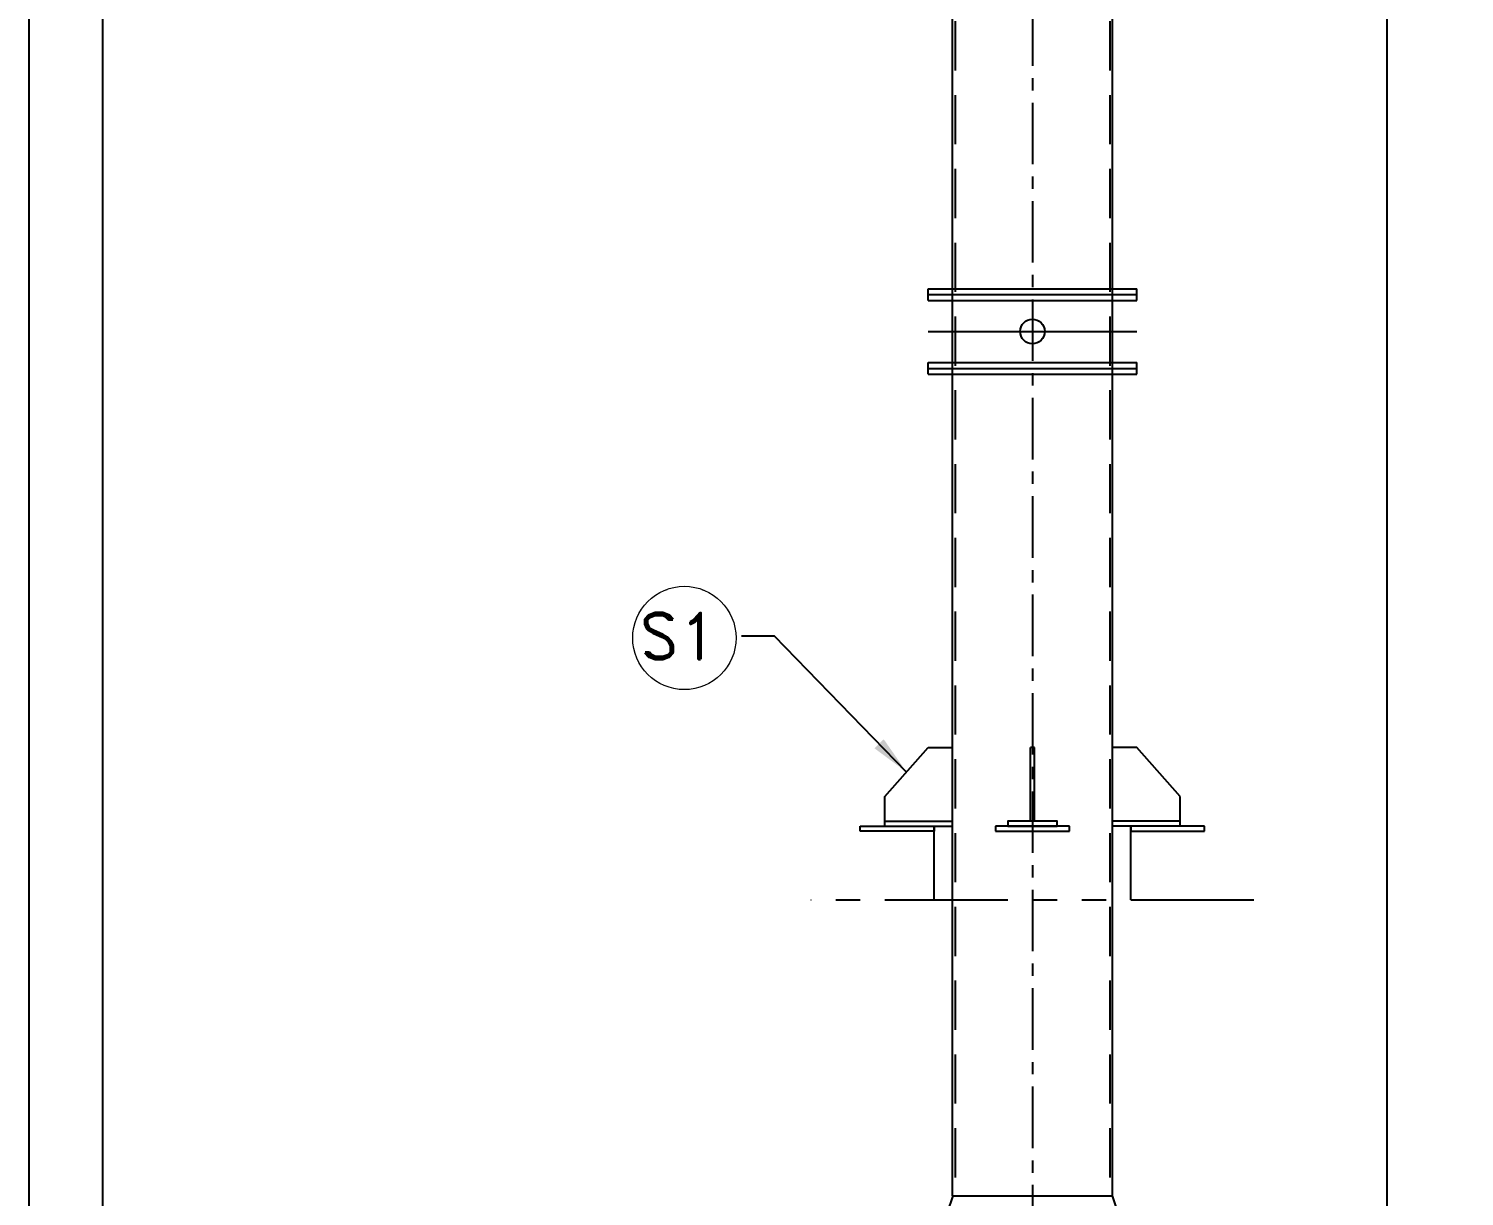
# Model space of a CAD drawing. Header units: inches. Extents: x 0 to 157513, y -28488 to 35640.
# Drawn here: x 55134 to 60970, y 20538 to 25285 of the extents above; entities that cross this region are included whole.
import ezdxf

# ---------------------------------------------------------------- set-up
doc = ezdxf.new("R2010")
doc.units = ezdxf.units.IN
doc.header["$LTSCALE"] = 400
doc.header["$MEASUREMENT"] = 0
for name, pattern in [('0', [0]), ('CENTER', [2, 1.25, -0.25, 0.25, -0.25]), ('DASHED2', [0.375, 0.25, -0.125]), ('HIDDEN2', [4.7625, 3.175, -1.5875]), ('PHANTOM', [2.5, 1.25, -0.25, 0.25, -0.25, 0.25, -0.25])]:
    doc.linetypes.add(name, pattern=pattern)
for name, color, linetype in [('BF', 8, 'PHANTOM'), ('cen', 1, 'CENTER'), ('DIM', 1, 'Continuous'), ('hid', 3, 'HIDDEN2')]:
    doc.layers.add(name, color=color, linetype=linetype)
doc.layers.add('bordertext', color=1, linetype='Continuous', lineweight=20)
doc.styles.add('RD', font='ROMAND.SHX')
doc.styles.add('ROMANS', font='romans')
doc.dimstyles.new('SAM2 60 SC', dxfattribs={"dimscale": 60, "dimtxt": 2.5, "dimasz": 2.5, "dimexe": 1.25, "dimexo": 0.625, "dimtad": 1, "dimtoh": 1, "dimdec": 0, "dimdsep": 46, "dimtxsty": 'ROMANS', "dimblk": 'OBLIQUE', "dimcen": 2.5, "dimclrd": 1, "dimclre": 1, "dimclrt": 256, "dimadec": 0, "dimazin": 2, "dimtfac": 1, "dimtdec": 0, "dimtofl": 0, "dimtmove": 0, "dimatfit": 3, "dimfxl": 1, "dimtolj": 1, "dimtzin": 0, "dimarcsym": 1})
doc.dimstyles.new('STANDARD$7', dxfattribs={"dimscale": 25, "dimtxt": 2.5, "dimasz": 2.5, "dimexe": 1.5, "dimexo": 1, "dimgap": 1, "dimtad": 1, "dimdec": 3, "dimzin": 12, "dimdsep": 46, "dimtxsty": 'ROMANS', "dimcen": 125, "dimclrd": 1, "dimclre": 1, "dimclrt": 7, "dimadec": 0, "dimazin": 3, "dimtp": 0.051, "dimtm": 0.032, "dimtfac": 0.6, "dimtdec": 3, "dimtmove": 0, "dimatfit": 3, "dimfxl": 1, "dimtvp": 1, "dimtolj": 1, "dimtzin": 0, "dimarcsym": 1})

# ---------------------------------------------------------------- blocks, each defined once
blk = doc.blocks.new('m1ele611bf4')
at = {"ltscale": 10}
for p, q in [((-9928.5, 73049.6, 383), (-9928.5, 66762, 162.7)), ((-9603.3, 73049.6, 383), (-9603.3, 66762, 162.7)), ((-9927.3, 66762, 18.7), (-9995.3, 66559, 18.7)), ((-9927.3, 66762, 18.7), (-9603.3, 66762, 18.7)), ((-9603.3, 66762, 18.7), (-9535.3, 66559, 18.7))]:
    blk.add_line(p, q, dxfattribs=at)
at = {"color": 7, "ltscale": 10}
for p, q in [((-10065.3, 67573.6, 197.6), (-9977.3, 67673.6, 197.6)), ((-9977.3, 67673.6, 197.6), (-9927.3, 67673.6, 197.6)), ((-9769.3, 67523.6, 197.6), (-9769.3, 67673.6, 197.6)), ((-9761.3, 67673.6, 197.6), (-9769.3, 67673.6, 197.6)), ((-9761.3, 67523.6, 197.6), (-9761.3, 67673.6, 197.6)), ((-9553.3, 67673.6, 197.6), (-9603.3, 67673.6, 197.6)), ((-9465.3, 67573.6, 197.6), (-9553.3, 67673.6, 197.6)), ((-10065.3, 67513.6, 197.6), (-10065.3, 67573.6, 197.6)), ((-9465.3, 67513.6, 197.6), (-9465.3, 67573.6, 197.6)), ((-10065.3, 67523.6, 197.6), (-9927.3, 67523.6, 197.6)), ((-9465.3, 67523.6, 197.6), (-9603.3, 67523.6, 197.6)), ((-10065.3, 67513.6, 197.6), (-9927.3, 67513.6, 197.6)), ((-9465.3, 67513.6, 197.6), (-9603.3, 67513.6, 197.6))]:
    blk.add_line(p, q, dxfattribs=at)
at = {"color": 7, "ltscale": 10, "elevation": 197.6}
blk.add_lwpolyline([(-9815.3, 67513.6), (-9715.3, 67513.6), (-9715.3, 67523.6), (-9815.3, 67523.6)], close=True, dxfattribs=at)
at = {"layer": 'hid', "linetype": 'DASHED2'}
for p, q in [((-9922.3, 73049.6, 383), (-9922.3, 66762, 162.7)), ((-9608.3, 73049.6, 383), (-9608.3, 66762, 162.7))]:
    blk.add_line(p, q, dxfattribs=at)
blk = doc.blocks.new('_OBLIQUE')
at = {"color": 0, "linetype": 'ByBlock'}
blk.add_line((-0.5, -0.5), (0.5, 0.5), dxfattribs=at)
blk = doc.blocks.new('*D101')
at = {"color": 1, "lineweight": -2}
for p, q in [((59776.3, 33114.9), (60732.2, 33114.9)), ((60657.2, 19983.6), (60657.2, 33114.9)), ((59252.1, 19983.6), (60732.2, 19983.6))]:
    blk.add_line(p, q, dxfattribs=at)
at = {"layer": 'Defpoints', "color": 0}
for p in [(59738.8, 33114.9, 723.4), (60657.2, 33114.9), (59214.6, 19983.6, -366.4)]:
    blk.add_point(p, dxfattribs=at)
at = {"color": 1, "lineweight": -2, "xscale": 150, "yscale": 150, "zscale": 150}
for p, rotation in [((60657.2, 33114.9), 90), ((60657.2, 19983.6), 270)]:
    blk.add_blockref('_OBLIQUE', p, dxfattribs=dict(at, rotation=rotation))
at = {"insert": (60544.7, 26549.2), "char_height": 150, "attachment_point": 5, "rotation": 90, "style": 'ROMANS'}
blk.add_mtext('\\A1;6566', dxfattribs=at)
blk = doc.blocks.new('A1 title blck promac')
at = {"color": 4, "linetype": '0'}
blk.add_lwpolyline([(2099534.2, -476612.3), (2149994.2, -476612.3), (2149994.2, -440972.4), (2099534.2, -440972.4)], close=True, dxfattribs=at)
blk.add_lwpolyline([(2100784.8, -476312.3), (2149694.2, -476312.3), (2149694.2, -441272.4), (2099834.2, -441272.4), (2099834.2, -470227.9)], dxfattribs=at)

msp = doc.modelspace()

# ---------------------------------------------------------------- linework, layer by layer
at = {"ltscale": 10}
for p, q in [((58790.6, 24227.9, -366.4), (59638.6, 24227.9, -366.4)), ((58790.6, 24179.9, -366.4), (58790.6, 24227.9, -366.4)), ((59638.6, 24179.9, -366.4), (59638.6, 24227.9, -366.4)), ((58790.6, 24203.9, -366.4), (59638.6, 24203.9, -366.4)), ((58790.6, 24179.9, -366.4), (59638.6, 24179.9, -366.4)), ((58790.6, 23927.9, -366.4), (59638.6, 23927.9, -366.4)), ((58790.6, 23879.9, -366.4), (58790.6, 23927.9, -366.4)), ((59638.6, 23879.9, -366.4), (59638.6, 23927.9, -366.4)), ((58790.6, 23903.9, -366.4), (59638.6, 23903.9, -366.4)), ((58790.6, 23879.9, -366.4), (59638.6, 23879.9, -366.4))]:
    msp.add_line(p, q, dxfattribs=at)
msp.add_circle((59214.6, 24053.9, -366.4), 50, dxfattribs=at)
at = {"layer": 'BF'}
for p, q in [((58814.8, 21742.9, 348.4), (58814.8, 22042.9, 348.4)), ((59614.8, 21742.9, 348.4), (59614.8, 22042.9, 348.4)), ((60115, 21742.3, -366.4), (58314.3, 21742.3, -366.4))]:
    msp.add_line(p, q, dxfattribs=at)
at = {"layer": 'BF', "elevation": 348.4}
for points in [[(58814.8, 22022.9), (58514.8, 22022.9), (58514.8, 22042.9), (58814.8, 22042.9)], [(59064.8, 22022.9), (59364.8, 22022.9), (59364.8, 22042.9), (59064.8, 22042.9)], [(59614.8, 22022.9), (59914.8, 22022.9), (59914.8, 22042.9), (59614.8, 22042.9)]]:
    msp.add_lwpolyline(points, close=True, dxfattribs=at)
at = {"layer": 'cen', "ltscale": 0.5}
msp.add_line((59214.6, 33784, -366.4), (59214.6, 15766, -366.4), dxfattribs=at)
at = {"layer": 'cen', "ltscale": 3}
msp.add_line((58790.6, 24053.9, -366.4), (59638.6, 24053.9, -366.4), dxfattribs=at)

# ---------------------------------------------------------------- block references
at = {"xscale": 2, "yscale": 2, "zscale": 2}
msp.add_blockref('m1ele611bf4', (78745.3, -112984.4, -46.9), dxfattribs=at)

# ---------------------------------------------------------------- dimensions: what is measured, and where the dimension line sits
dim = msp.add_linear_dim(base=(60657.2, 33114.9), p1=(59214.6, 19983.6, -366.4), p2=(59738.8, 33114.9, 723.4), angle=90, dimstyle='SAM2 60 SC', override={"dimtoh": 0, "dimlfac": 0.5})
dim.commit()
dim.dimension.update_dxf_attribs({"geometry": '*D101', "text_midpoint": (60544.7, 26549.2)})

# ---------------------------------------------------------------- leaders
at = {"layer": 'DIM', "color": 4, "annotation_type": 0, "has_hookline": 1, "hookline_direction": 1, "text_width": 250}
msp.add_leader([(58702.8, 22262.9, 348.4), (58166, 22815.4, 348.4), (58006, 22815.4, 348.4)], dimstyle='STANDARD$7', override={"dimscale": 80, "dimasz": 2, "dimexe": 1, "dimtad": 0, "dimdec": 0, "dimpost": '', "dimcen": 0.9, "dimadec": 1, "dimtp": 0, "dimtm": 0, "dimtfac": 1, "dimtdec": 0, "dimatfit": 0, "dimfxl": 1.5, "dimtvp": 0, "dimtfillclr": 256}, dxfattribs=at)

# ---------------------------------------------------------------- next in the draw order: texts
at = {"insert": (57937.6, 22721.9, 348.4), "char_height": 187.5, "attachment_point": 9, "style": 'RD', "bg_fill": 2}
msp.add_mtext('S1', dxfattribs=at)

# ---------------------------------------------------------------- next in the draw order: linework, layer by layer
at = {"layer": 'bordertext'}
msp.add_circle((57799.7, 22807.8, 348.4), 210, dxfattribs=at)

# ---------------------------------------------------------------- next in the draw order: block references
msp.add_blockref('A1 title blck promac', (-2044400, 476612.3))

doc.saveas('drawing.dxf')
